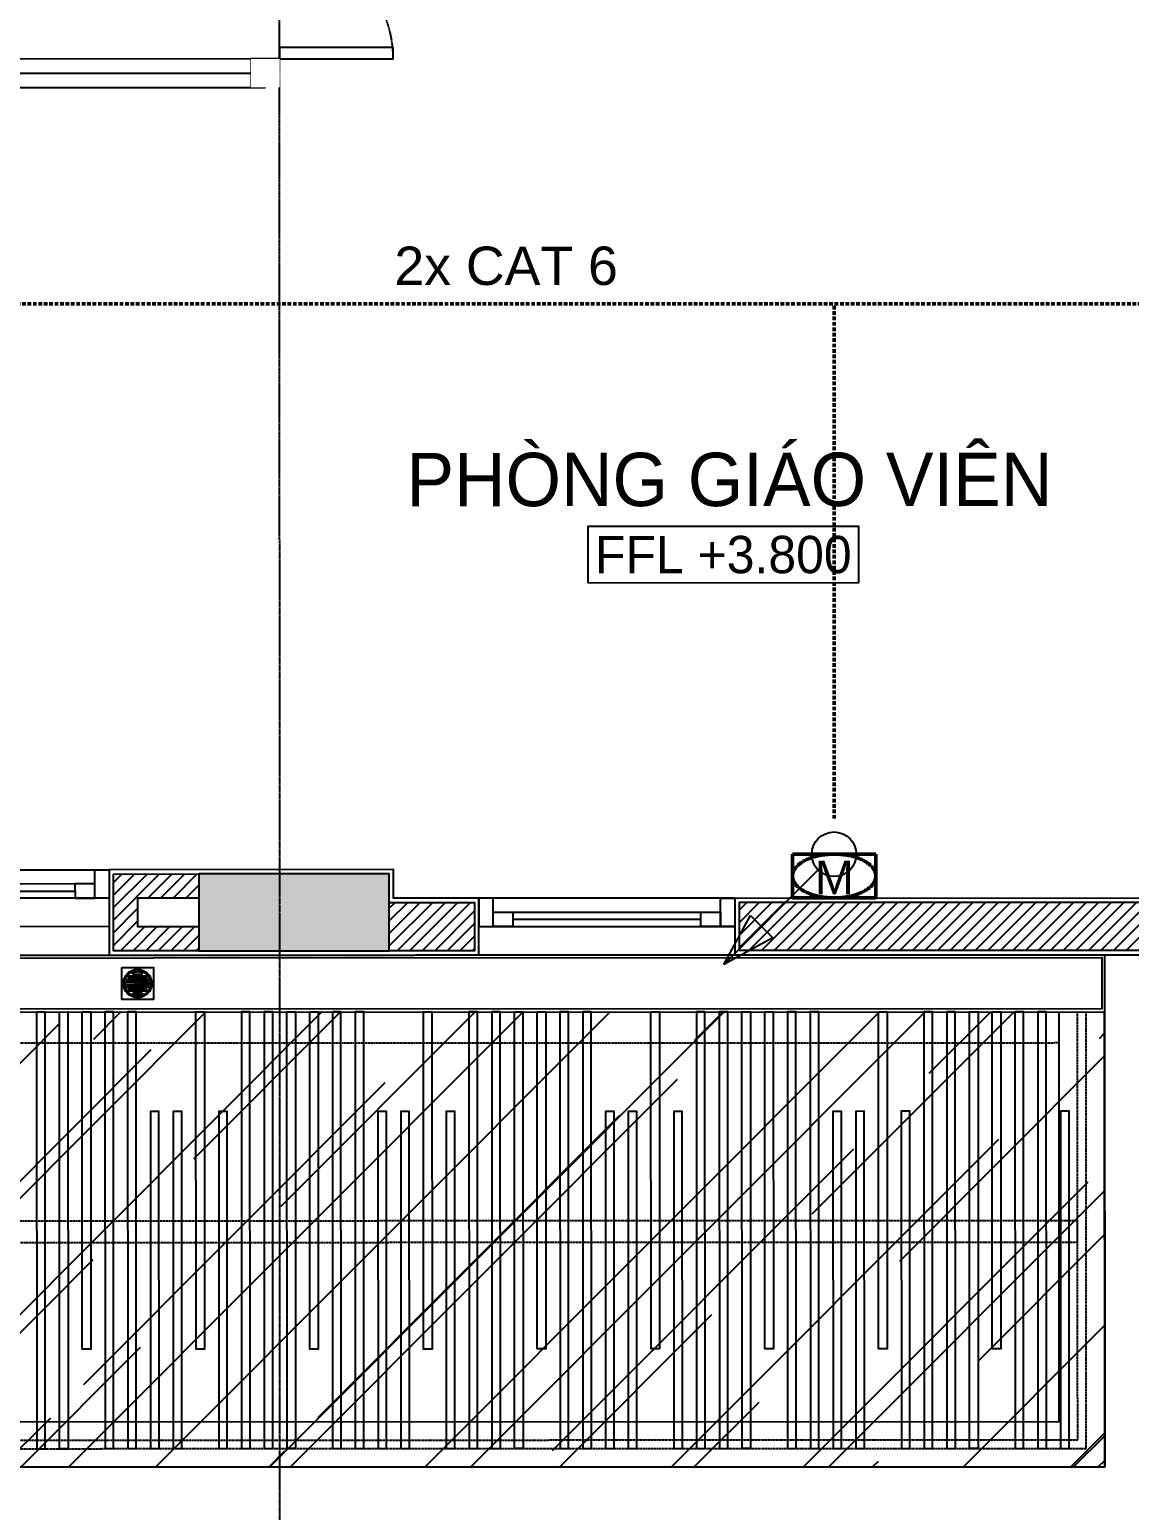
# Model space of a CAD drawing. Header units: inches. Extents: x 1721084 to 1854744, y 225101 to 488646.
# Drawn here: x 1740447 to 1744315, y 330174 to 335381 of the extents above; entities that cross this region are included whole.
import ezdxf
from ezdxf.enums import TextEntityAlignment as Align

# ---------------------------------------------------------------- set-up
doc = ezdxf.new("R2010")
doc.units = ezdxf.units.IN
doc.header["$MEASUREMENT"] = 0
doc.set_wipeout_variables(frame=1)
for name, pattern in [('ACAD_ISO03W100', [30, 12, -18]), ('DASHDOT', [25.4, 12.7, -6.35, 0, -6.35]), ('DASHED', [19.05, 12.7, -6.35]), ('X-PL-T2$0$X-GRID-T2$0$CENTER2', [1.125, 0.75, -0.125, 0.125, -0.125]), ('X-PL-T2$0$X-PL-T2$0$DASHEDX2', [1.5, 1, -0.5])]:
    doc.linetypes.add(name, pattern=pattern)
for name, color, linetype in [('A-ANNO-DIM 100', 252, 'Continuous'), ('DIEN - DAY DIEN', 2, 'ACAD_ISO03W100'), ('e-WIRE', 6, 'ACAD_ISO03W100'), ('SYMBOL', 1, 'Continuous'), ('X-PL-T2$0$A-XREF', 250, 'Continuous'), ('X-PL-T2$0$X-COLUM-T2$0$A-FLOR-COLS-CONC', 250, 'Continuous'), ('X-PL-T2$0$X-COLUM-T2$0$A-FLOR-PATT', 250, 'Continuous'), ('X-PL-T2$0$X-GRID-T2$0$A-GRID', 9, 'X-PL-T2$0$X-GRID-T2$0$CENTER2'), ('X-PL-T2$0$X-PL-T2$0$A-ANNO-RNAM', 250, 'Continuous'), ('X-PL-T2$0$X-PL-T2$0$A-FLOR-DOOR', 250, 'Continuous'), ('X-PL-T2$0$X-PL-T2$0$A-FLOR-MED', 33, 'Continuous'), ('X-PL-T2$0$X-PL-T2$0$A-FLOR-PATT', 250, 'Continuous'), ('X-PL-T2$0$X-PL-T2$0$A-FLOR-WALL', 250, 'Continuous'), ('X-PL-T2$0$X-PL-T2$0$A-FLOR-WALL-FNSH', 250, 'Continuous'), ('X-PL-T2$0$X-PL-T2$0$A-FLOR-WALL-PART', 250, 'Continuous'), ('X-PL-T2$0$X-PL-T2$0$A-FLOR-WDW', 250, 'Continuous'), ('X-PL-T2$0$X-PL-T2$0$A-FURN-EQPM', 250, 'Continuous'), ('X-PL-T2$0$X-PL-T2$0$A-XREF', 250, 'Continuous'), ('X-PL-T2$0$X-PL-T2$0$I-ANNO-LEVL-PLAN', 250, 'Continuous'), ('Xref$0$noi that13-5-2008$0$ID-FURN-ROOM-N', 6, 'Continuous')]:
    doc.layers.add(name, color=color, linetype=linetype)
doc.layers.add('TTLL', color=252, linetype='DASHED', lineweight=50)
doc.styles.add('HDUNGARC', font='vn_vni.shx')
doc.styles.add('X-PL-T2$0$X-PL-T2$0$SYMBTEXT', font='VAVON_.TTF')
doc.styles.add('Xref$0$noi that13-5-2008$0$Arial', font='arial.ttf')

# ---------------------------------------------------------------- blocks, each defined once
blk = doc.blocks.new('X-PL-T2$0$X-PL-T2$0$Class door 1400')
for points in [[(50, 1000), (50, 100), (90, 100), (90, 1000)], [(1310, 500), (1310, 100), (1350, 100), (1350, 500)], [(0, 100), (0, 0), (50, 0), (50, 100)], [(1350, 100), (1350, 0), (1400, 0), (1400, 100)]]:
    blk.add_lwpolyline(points, close=True)
at = {"color": 251, "linetype": 'X-PL-T2$0$X-PL-T2$0$DASHEDX2'}
for centre, radius, start, end in [((50, 100), 900, 0, 90), ((1350, 100), 400, 90, 180)]:
    blk.add_arc(centre, radius, start, end, dxfattribs=at)
blk = doc.blocks.new('*U591')
for points in [[(0, 0), (50, 0), (50, 100), (0, 100)], [(0, 0), (1450, 0), (1450, 100), (0, 100)], [(1400, 0), (1450, 0), (1450, 100), (1400, 100)]]:
    blk.add_lwpolyline(points, close=True)
at = {"color": 8}
blk.add_lwpolyline([(50, 50), (1400, 50)], dxfattribs=at)
blk = doc.blocks.new('X-PL-T2$0$X-COLUM-T2')
at = {"layer": 'X-PL-T2$0$X-COLUM-T2$0$A-FLOR-PATT'}
h = blk.add_hatch(dxfattribs=at)
h.set_pattern_fill('!BTCT', color=250, scale=20, pattern_type=2)
h.set_pattern_definition([(50, (0, 0), (143.45204, -12.5504), [15, -165]), (355, (0, 0), (-27.7503, 150.4384), [12, -132]), (100.4514, (11.95, -1.05), (115.7019, 137.8879), [12.748, -140.2284]), (46.1842, (0, 40), (213.4482, -33.1038), [22.5, -247.5]), (96.6356, (17.79, 37.24), (186.9325, 194.8236), [19.122, -210.3426]), (351.1842, (0, 40), (186.9324, 194.8237), [18, -198]), (21, (20, 30), (119.3814, -80.5238), [15, -165]), (326, (20, 30), (48.6631, 145.03), [12, -132]), (71.4514, (29.95, 23.29), (168.0445, 64.5061), [12.748, -140.2284]), (37.5, (0, 0), (2.43197, 66.57877), [0, -130.4, 0, -134, 0, -132.5]), (7.5, (0, 0), (52.6139, 78.88234), [0, -76.4, 0, -127.4, 0, -50.5]), (327.5, (-44.6, 0), (106.76449, -4.51097), [0, -50, 0, -156, 0, -207]), (317.5, (-64.6, 0), (116.63723, 20.021), [0, -65, 0, -103.6, 0, -147]), (45, (0, 0), (-60.10408, 60.10408), []), (45, (0, 24.5), (-60.10408, 60.10408), [])])
h.paths.add_polyline_path([(20685, 3915), (20685, 4285), (20315, 4285), (20315, 3915)])
h.paths.add_polyline_path([(20685, 685), (19915, 685), (19915, 374.6), (20685, 374.6)])
h.paths.add_polyline_path([(15485, -715), (14815, -715), (14815, -985), (15485, -985)])
h.paths.add_polyline_path([(15015, 3915), (15385, 3915), (15385, 4385), (15015, 4385)])
h.paths.add_polyline_path([(8785, 5465), (8785, 5935), (8215, 5935), (8215, 5465)])
h.paths.add_polyline_path([(4735, -985), (4735, -615), (4265, -615), (4265, -985)])
h.paths.add_polyline_path([(8415, -985), (8785, -985), (8785, -615), (8415, -615)])
h.paths.add_polyline_path([(8785, 11336.6), (8415, 11358.4), (8415, 10965), (8785, 10965)])
h.paths.add_polyline_path([(20685, 10634.3), (20315, 10656.1), (20315, 10215), (20685, 10215)])
h.paths.add_polyline_path([(4735, 11575.6), (4265, 11603.3), (4265, 11215), (4735, 11215)])
h.paths.add_polyline_path([(15, 11335), (15, 10965), (385, 10965), (385, 11335)])
h.paths.add_polyline_path([(15, 5935), (15, 5465), (585, 5465), (585, 5935)])
h.paths.add_polyline_path([(385, 15), (385, 385), (15, 385), (15, 15)])
at = {"layer": 'X-PL-T2$0$X-COLUM-T2$0$A-FLOR-COLS-CONC'}
blk.add_lwpolyline([(14815, -985), (15485, -985), (15485, -715), (14815, -715)], close=True, dxfattribs=at)
blk = doc.blocks.new('*U607')
at = {"color": 0, "ltscale": 40}
for p, q in [((-600, 100), (300, 100)), ((300, 0), (-600, 0))]:
    blk.add_line(p, q, dxfattribs=at)
at = {"ltscale": 40}
for p, q in [((180, 75), (-480, 75)), ((-480, 50), (180, 50))]:
    blk.add_line(p, q, dxfattribs=at)
at = {"color": 0, "lineweight": -2}
for points in [[(-600, 100), (-550, 100), (-550, 0), (-600, 0)], [(300, 100), (250, 100), (250, 0), (300, 0)]]:
    blk.add_lwpolyline(points, close=True, dxfattribs=at)
at = {"ltscale": 40}
for points in [[(-550, 50), (-480, 50), (-480, 100), (-550, 100)], [(180, 50), (250, 50), (250, 100), (180, 100)]]:
    blk.add_lwpolyline(points, close=True, dxfattribs=at)
blk = doc.blocks.new('X-PL-T2$0$X-PL-T2$0$A$C70671BA8')
at = {"color": 0, "linetype": 'ByBlock', "ltscale": 10}
for points in [[(-3280, 0), (-3250, 0), (-3250, 1535), (-3280, 1535)], [(-3170, 0), (-3200, 0), (-3200, 1535), (-3170, 1535)], [(-3040, 0), (-3010, 0), (-3010, 1535), (-3040, 1535)], [(-2960, 0), (-2930, 0), (-2930, 1535), (-2960, 1535)], [(-2720, 1535), (-2690, 1535), (-2690, 350), (-2720, 350)], [(-2560, 0), (-2530, 0), (-2530, 1535), (-2560, 1535)], [(-2480, 0), (-2450, 0), (-2450, 1535), (-2480, 1535)], [(-2370, 0), (-2400, 0), (-2400, 1535), (-2370, 1535)], [(-2240, 0), (-2210, 0), (-2210, 1535), (-2240, 1535)], [(-2160, 0), (-2130, 0), (-2130, 1535), (-2160, 1535)], [(-1920, 1535), (-1890, 1535), (-1890, 350), (-1920, 350)], [(-1760, 0), (-1730, 0), (-1730, 1535), (-1760, 1535)], [(-1680, 0), (-1650, 0), (-1650, 1535), (-1680, 1535)], [(-1570, 0), (-1600, 0), (-1600, 1535), (-1570, 1535)], [(-1440, 0), (-1410, 0), (-1410, 1535), (-1440, 1535)], [(-1360, 0), (-1330, 0), (-1330, 1535), (-1360, 1535)], [(-1120, 1535), (-1090, 1535), (-1090, 350), (-1120, 350)], [(-960, 0), (-930, 0), (-930, 1535), (-960, 1535)], [(-880, 0), (-850, 0), (-850, 1535), (-880, 1535)], [(-770, 0), (-800, 0), (-800, 1535), (-770, 1535)], [(-640, 0), (-610, 0), (-610, 1535), (-640, 1535)], [(-560, 0), (-530, 0), (-530, 1535), (-560, 1535)], [(-320, 1535), (-290, 1535), (-290, 350), (-320, 350)], [(-160, 0), (-130, 0), (-130, 1535), (-160, 1535)], [(-80, 0), (-50, 0), (-50, 1535), (-80, 1535)], [(30, 0), (0, 0), (0, 1535), (30, 1535)], [(160, 0), (190, 0), (190, 1535), (160, 1535)], [(240, 0), (270, 0), (270, 1535), (240, 1535)], [(-2880, 0), (-2850, 0), (-2850, 1185), (-2880, 1185)], [(-2800, 0), (-2770, 0), (-2770, 1185), (-2800, 1185)], [(-2640, 0), (-2610, 0), (-2610, 1185), (-2640, 1185)], [(-2080, 0), (-2050, 0), (-2050, 1185), (-2080, 1185)], [(-2000, 0), (-1970, 0), (-1970, 1185), (-2000, 1185)], [(-1840, 0), (-1810, 0), (-1810, 1185), (-1840, 1185)], [(-1280, 0), (-1250, 0), (-1250, 1185), (-1280, 1185)], [(-1200, 0), (-1170, 0), (-1170, 1185), (-1200, 1185)], [(-1040, 0), (-1010, 0), (-1010, 1185), (-1040, 1185)], [(-480, 0), (-450, 0), (-450, 1185), (-480, 1185)], [(-400, 0), (-370, 0), (-370, 1185), (-400, 1185)], [(-240, 0), (-210, 0), (-210, 1185), (-240, 1185)], [(320, 0), (350, 0), (350, 1185), (320, 1185)]]:
    blk.add_lwpolyline(points, close=True, dxfattribs=at)
for points in [[(-3120, 1535), (-3090, 1535), (-3090, 350), (-3120, 350), (-3120, 1535)], [(-2320, 1535), (-2290, 1535), (-2290, 350), (-2320, 350), (-2320, 1535)], [(-1520, 1535), (-1490, 1535), (-1490, 350), (-1520, 350), (-1520, 1535)], [(-720, 1535), (-690, 1535), (-690, 350), (-720, 350), (-720, 1535)], [(80, 1535), (110, 1535), (110, 350), (80, 350), (80, 1535)]]:
    blk.add_lwpolyline(points, dxfattribs=at)
blk = doc.blocks.new('X-PL-T2$0$X-PL-T2$0$PHEU THU 115X115')
blk.add_wipeout([(-57.5, 0), (57.5, 0), (57.5, -115), (-57.5, -115)])
for p, q in [((-15.4, -23.6), (14.2, -23.6)), ((-15.4, -91.4), (14.2, -91.4))]:
    blk.add_line(p, q)
blk.add_lwpolyline([(-57.5, 0), (57.5, 0), (57.5, -115), (-57.5, -115)], close=True)
for points in [[(36.5, -42.9), (-36.4, -42.9)], [(-36.4, -48.6), (36.5, -48.6)], [(30.4, -30.4), (30.4, -30.4), (-31.4, -30.4)], [(-31.4, -36.9), (30.4, -36.9)], [(-9.5, -54.2), (-43.3, -54.2)], [(-43.3, -60.7), (-9.5, -60.7)], [(-36.4, -66.4), (36.5, -66.4)], [(36.5, -72.1), (-36.4, -72.1)], [(-31.4, -78.1), (30.4, -78.1)], [(30.4, -84.6), (30.4, -84.6), (-31.4, -84.6)], [(9, -54.2), (42.8, -54.2)], [(42.8, -60.7), (9, -60.7)]]:
    blk.add_lwpolyline(points)
for radius in [51.5, 46.6, 4.59]:
    blk.add_circle((-0.3, -57.5), radius)
for centre, radius, start, end in [((-36.3, -45.7), 2.86, 91.5923, 268.4077), ((-31.1, -33.6), 3.25, 95.4785, 264.5215), ((29.9, -33.6), 3.26, 278.0597, 81.9403), ((35.9, -45.7), 2.92, 282.0282, 77.9718), ((-42.6, -57.4), 3.31, 102.6911, 257.3089), ((-36.3, -69.3), 2.86, 91.5923, 268.4077), ((-31.1, -81.4), 3.25, 95.4785, 264.5215), ((-11, -57.4), 3.57, 295.1985, 64.8015), ((10.5, -57.4), 3.57, 115.1985, 244.8015), ((29.9, -81.4), 3.26, 278.0597, 81.9403), ((35.9, -69.3), 2.92, 282.0282, 77.9718), ((42.1, -57.4), 3.31, 282.6911, 77.3089)]:
    blk.add_arc(centre, radius, start, end)
for points in [[(14.2, -23.6), (16.7, -21.6), (15, -18.7), (9.9, -16.5), (-0.7, -15.6), (-13.1, -17.8), (-17.4, -20.7), (-17.7, -22.5), (-15.4, -23.6)], [(14.2, -91.4), (16.7, -93.4), (15, -96.3), (9.9, -98.5), (-0.7, -99.4), (-13.1, -97.2), (-17.4, -94.3), (-17.7, -92.5), (-15.4, -91.4)]]:
    blk.add_spline(points, degree=3)
blk = doc.blocks.new('X-PL-T2$0$X-PL-T2$0$MAICHE KINH 1')
at = {"layer": 'X-PL-T2$0$X-PL-T2$0$A-FLOR-PATT'}
h = blk.add_hatch(dxfattribs=at)
h.set_pattern_fill('AR-RROOF', color=8, scale=500, angle=225.0182)
h.set_pattern_definition([(225.0182, (41960.16, -5834.8), (-423.904, -1131.506), [7500, -1000, 2500, -500]), (225.0182, (41666.9, -6481.9), (823.817, -116.41), [1500, -165, 3000, -375]), (225.01825, (42084.06, -6312.04), (-1600.936, -2075.8683), [4000, -700, 2000, -500])])
h.paths.add_polyline_path([(16700, -1800), (16700, -200), (0, -200), (0, -1800)])
at = {"layer": 'X-PL-T2$0$X-PL-T2$0$A-FLOR-WALL-PART'}
for points in [[(0, -200), (16700, -200)], [(0, -200), (0, -1800), (16700, -1800), (16700, -200)], [(160, -200), (160, -1640), (16540, -1640), (16540, -200)]]:
    blk.add_lwpolyline(points, dxfattribs=at)
at = {"layer": 'X-PL-T2$0$X-PL-T2$0$A-FLOR-WALL-PART', "color": 251, "linetype": 'X-PL-T2$0$X-PL-T2$0$DASHEDX2'}
for points in [[(65, -200), (65, -1735), (16635, -1735), (16635, -200)], [(95, -200), (95, -1705), (16605, -1705), (16605, -200)], [(16540, -310), (160, -310)]]:
    blk.add_lwpolyline(points, dxfattribs=at)
blk.add_lwpolyline([(16605, -1010), (16605, -935), (12535, -935), (12535, -1010)], close=True, dxfattribs=at)
at = {"layer": 'X-PL-T2$0$X-PL-T2$0$A-FLOR-PATT', "color": 250}
blk.add_blockref('X-PL-T2$0$X-PL-T2$0$A$C70671BA8', (16225, -1735), dxfattribs=at)
at = {"layer": 'X-PL-T2$0$X-PL-T2$0$A-FURN-EQPM', "color": 6, "xscale": 0.9708737864077668, "yscale": 0.9708737864077668, "zscale": 0.9708737864077668}
blk.add_blockref('X-PL-T2$0$X-PL-T2$0$PHEU THU 115X115', (13300.2, -44.2), dxfattribs=at)
at = {"layer": 'X-PL-T2$0$X-PL-T2$0$A-FLOR-WALL-PART'}
for points in [[(0, 0), (16700, 0), (16700, -1800), (0, -1800)], [(10, -10), (16690, -10), (16690, -190), (10, -190)]]:
    blk.add_lwpolyline(points, close=True, dxfattribs=at)
blk = doc.blocks.new('X-PL-T2$0$X-PL-T2$0$IDEN-ELEV-PLAN')
blk.add_wipeout([(-6.333, -1.333), (-6.333, 1.333), (6.333, 1.333), (6.333, -1.333)])
blk.add_lwpolyline([(-6.333, -1.333), (-6.333, 1.333), (6.333, 1.333), (6.333, -1.333)], close=True)
at = {"color": 2, "style": 'X-PL-T2$0$X-PL-T2$0$SYMBTEXT'}
blk.add_attdef('EL0.000', text='', height=2, dxfattribs=at).set_placement((0, 0), align=Align.MIDDLE)
blk = doc.blocks.new('X-PL-T2$0$X-GRID-T2')
at = {"layer": 'X-PL-T2$0$X-GRID-T2$0$A-GRID', "ltscale": 8}
for p, q in [((15100, -4800), (15100, 15788.2)), ((-3578.7, -1000), (30471.8, -1000))]:
    blk.add_line(p, q, dxfattribs=at)
blk = doc.blocks.new('X-PL-T2$0$X-PL-T2')
at = {"layer": 'X-PL-T2$0$X-PL-T2$0$A-FLOR-PATT'}
h = blk.add_hatch(dxfattribs=at)
h.set_pattern_fill('ANSI31', color=250, scale=250)
h.paths.add_polyline_path([(20085, 0), (20085, 374.6), (19915, 374.6), (19915, 0, -0.414214), (19100, -815), (16715, -815), (16715, -985), (19100, -985, 0.414214)])
h = blk.add_hatch(dxfattribs=at)
h.set_pattern_fill('ANSI31', color=250, scale=250)
h.paths.add_polyline_path([(14815, -715), (14515, -715), (14515, -985), (14815, -985), (14815, -900), (14600, -900), (14600, -800), (14815, -800)])
h = blk.add_hatch(dxfattribs=at)
h.set_pattern_fill('ANSI31', color=250, scale=250)
h.paths.add_polyline_path([(15785, -815), (15485, -815), (15485, -985), (15785, -985)])
at = {"layer": 'X-PL-T2$0$X-PL-T2$0$A-FLOR-WALL'}
for points in [[(19915, 0), (19915, 374.6), (20085, 374.6), (20085, 0, -0.414214), (19100, -985), (16715, -985)], [(16715, -815), (19100, -815, 0.414214), (19915, 0)]]:
    blk.add_lwpolyline(points, format="xyb", dxfattribs=at)
blk.add_lwpolyline([(14815, -715), (14815, -800), (14600, -800), (14600, -900), (14815, -900), (14815, -985), (14515, -985), (14515, -715)], close=True, dxfattribs=at)
for points in [[(15485, -985), (15485, -815), (15785, -815), (15785, -985), (15485, -985)], [(16715, -815), (16715, -985)]]:
    blk.add_lwpolyline(points, dxfattribs=at)
at = {"layer": 'X-PL-T2$0$X-PL-T2$0$A-FLOR-WALL-FNSH'}
blk.add_lwpolyline([(16700, -800), (19100, -800, 0.414214), (19900, 0)], format="xyb", dxfattribs=at)
blk.add_lwpolyline([(15800, -800), (15500, -800), (15500, -700), (14500, -700), (14500, -1000), (15800, -1000)], close=True, dxfattribs=at)
blk.add_lwpolyline([(16700, -800), (16700, -1000), (19100, -1000)], dxfattribs=at)
at = {"layer": 'X-PL-T2$0$X-PL-T2$0$A-FLOR-WALL-PART'}
for points in [[(14500, -900), (13600, -900)], [(15800, -1000), (16700, -1000)]]:
    blk.add_lwpolyline(points, dxfattribs=at)
at = {"layer": 'X-PL-T2$0$X-PL-T2$0$A-FLOR-DOOR', "rotation": 270}
blk.add_blockref('X-PL-T2$0$X-PL-T2$0$Class door 1400', (15000, 3500), dxfattribs=at)
at = {"layer": 'X-PL-T2$0$X-PL-T2$0$A-FLOR-DOOR'}
blk.add_blockref('*U591', (13600, 2050), dxfattribs=at)
at = {"layer": 'X-PL-T2$0$X-PL-T2$0$A-FLOR-WALL'}
blk.add_blockref('X-PL-T2$0$X-GRID-T2', (0, 0), dxfattribs=at)
at = {"layer": 'X-PL-T2$0$X-PL-T2$0$A-FLOR-WDW', "rotation": 180}
blk.add_blockref('*U607', (13900, -700), dxfattribs=at)
at = {"layer": 'X-PL-T2$0$X-PL-T2$0$A-FLOR-WDW', "xscale": -1, "rotation": 180}
blk.add_blockref('*U607', (16400, -800), dxfattribs=at)
at = {"layer": 'X-PL-T2$0$X-PL-T2$0$A-XREF'}
blk.add_blockref('X-PL-T2$0$X-COLUM-T2', (0, 0), dxfattribs=at)
at = {"layer": 'X-PL-T2$0$X-PL-T2$0$A-ANNO-RNAM', "insert": (16681.4, 670), "char_height": 187.5, "width": 2627.703, "attachment_point": 5, "style": 'X-PL-T2$0$X-PL-T2$0$SYMBTEXT'}
blk.add_mtext('PHOØNG GIAÙO VIEÂN', dxfattribs=at)
at = {"layer": 'X-PL-T2$0$X-PL-T2$0$A-FLOR-MED'}
blk.add_blockref('X-PL-T2$0$X-PL-T2$0$MAICHE KINH 1', (1300, -1000), dxfattribs=at)
at = {"layer": 'X-PL-T2$0$X-PL-T2$0$I-ANNO-LEVL-PLAN'}
ref = blk.add_blockref('X-PL-T2$0$X-PL-T2$0$IDEN-ELEV-PLAN', (16659.9, 407.4), dxfattribs=dict(at, xscale=75, yscale=75, zscale=75))
ref.add_attrib('EL 000.00', 'FFL +3.800', dxfattribs={"layer": '0', "height": 131.25, "style": 'X-PL-T2$0$X-PL-T2$0$SYMBTEXT'}).set_placement((16659.9, 407.4), align=Align.MIDDLE)
blk.add_wipeout([(15100, 2150), (15000, 2150), (15000, 2050), (15100, 2050)]).dxf.layer = 'X-PL-T2$0$X-PL-T2$0$A-FLOR-DOOR'
blk = doc.blocks.new('X-PL-T2')
at = {"layer": 'X-PL-T2$0$A-XREF'}
blk.add_blockref('X-PL-T2$0$X-PL-T2', (0, 0), dxfattribs=at)
blk = doc.blocks.new('O MANG')
at = {"layer": 'TTLL', "color": 2, "linetype": 'ByBlock', "ltscale": 250}
blk.add_lwpolyline([(-192676, 105212), (-192091, 105212), (-192091, 104905), (-192676, 104905)], close=True, dxfattribs=at)
at = {"layer": 'TTLL', "color": 7, "linetype": 'ByBlock', "ltscale": 250}
blk.add_ellipse((-192383, 105059), major_axis=(-293, 0), ratio=0.525838, dxfattribs=at)
at = {"layer": 'Xref$0$noi that13-5-2008$0$ID-FURN-ROOM-N', "insert": (-192611, 104931), "char_height": 236.4, "width": 579.73, "attachment_point": 7, "style": 'Xref$0$noi that13-5-2008$0$Arial'}
blk.add_mtext(' M', dxfattribs=at)
blk = doc.blocks.new('SDGDFSGF')
at = {"layer": 'SYMBOL', "color": 1}
for p, q in [((-192311.5, 106328.7), (-191979.1, 106661.1)), ((-192311.5, 106328.7), (-191979.1, 106661.1)), ((-192311.5, 106328.7), (-192218, 106501)), ((-192311.5, 106328.7), (-192218, 106501)), ((-192218, 106501), (-192139.3, 106422.5)), ((-192218, 106501), (-192139.3, 106422.5)), ((-192139.3, 106422.5), (-192311.5, 106328.7)), ((-192139.3, 106422.5), (-192311.5, 106328.7))]:
    blk.add_line(p, q, dxfattribs=at)
at = {"layer": 'SYMBOL', "color": 1, "linetype": 'Continuous'}
blk.add_circle((-191923.7, 106716.5), 78.4, dxfattribs=at)
blk.add_circle((-191923.7, 106716.5), 78.4, dxfattribs=at)
blk = doc.blocks.new('M2')
at = {"layer": 'TTLL', "color": 4}
for points in [[(1192860.4, -346645.4), (1192860.4, -349104.6), (1186696.2, -349104.6)], [(1189854.9, -350914.7), (1189854.9, -349104.6)]]:
    blk.add_lwpolyline(points, dxfattribs=at)
at = {"layer": 'TTLL'}
blk.add_blockref('SDGDFSGF', (1381778.5, -457756.4), dxfattribs=at)
at = {"layer": 'TTLL', "xscale": 0.5, "yscale": 0.5, "zscale": 0.5}
blk.add_blockref('O MANG', (1286046.6, -403646.1), dxfattribs=at)
at = {"layer": 'A-ANNO-DIM 100', "color": 3, "insert": (1188308.4, -348903.3), "char_height": 135, "attachment_point": 1, "style": 'HDUNGARC'}
blk.add_mtext('\\A1;{\\fArial|b0|i0|c0|p34;2x CAT 6}', dxfattribs=at)

msp = doc.modelspace()

# ---------------------------------------------------------------- block references
at = {"layer": 'e-WIRE', "color": 6, "ltscale": 10, "xscale": 1.000295790310395, "yscale": 1.000295790310395, "zscale": 1.000295790310395, "rotation": 0.016950043841553}
msp.add_blockref('X-PL-T2', (1726222.4, 333122.6), dxfattribs=at)

# ---------------------------------------------------------------- next in the draw order: block references
at = {"layer": 'DIEN - DAY DIEN', "linetype": 'DASHDOT'}
msp.add_blockref('M2', (553421.9, 683521.1), dxfattribs=at)

doc.saveas('drawing.dxf')
